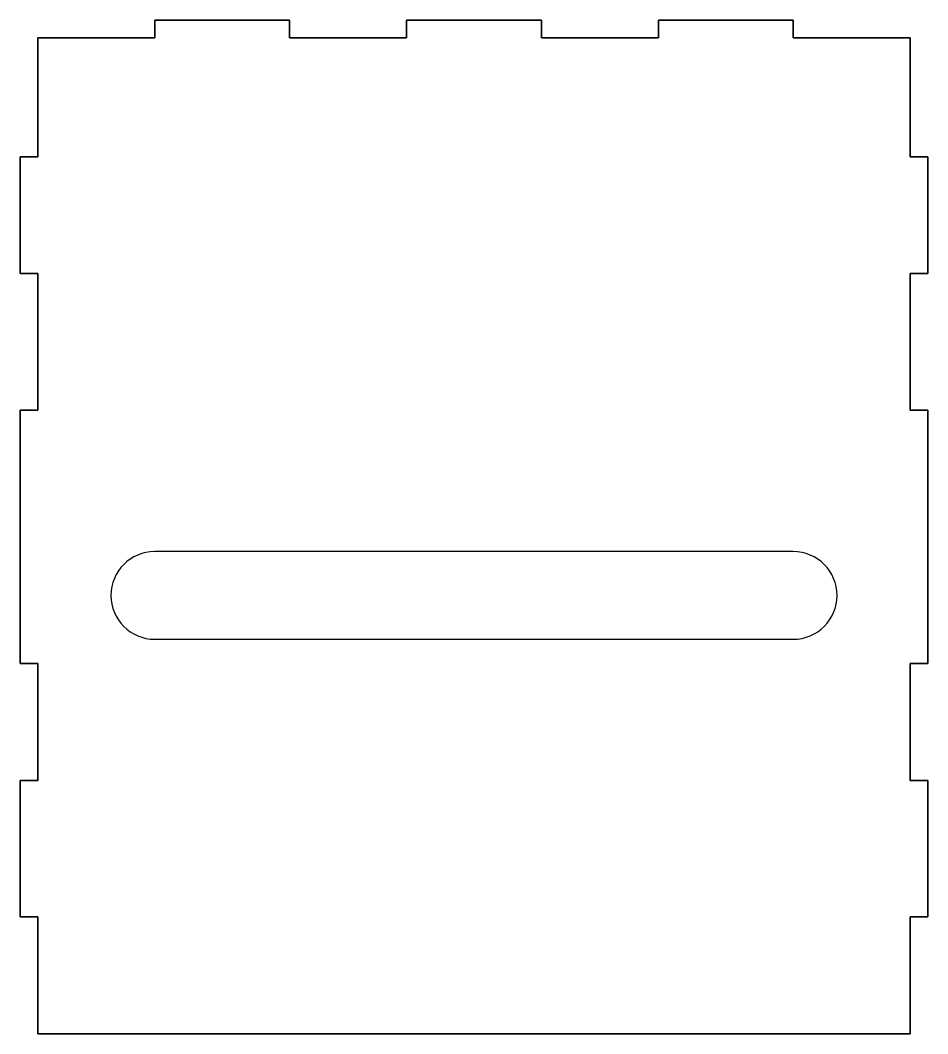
# Model space of a CAD drawing. Header units: millimetres. Extents: x -156 to -1, y -435 to -262.
import ezdxf

# ---------------------------------------------------------------- set-up
doc = ezdxf.new("R2010")
doc.units = ezdxf.units.MM
doc.layers.get('0').update_dxf_attribs({"linetype": 'CONTINUOUS'})

msp = doc.modelspace()

# ---------------------------------------------------------------- linework, layer by layer
for points in [[(-0.74, -371.77), (-0.74, -328.43), (-3.74, -328.43), (-3.74, -305.09), (-0.74, -305.09), (-0.74, -285.09), (-3.74, -285.09), (-3.74, -264.75), (-23.74, -264.75), (-23.74, -261.75), (-46.79, -261.75), (-46.79, -264.75), (-66.79, -264.75), (-66.79, -261.75), (-89.83, -261.75), (-89.83, -264.75), (-109.83, -264.75), (-109.83, -261.75), (-132.88, -261.75), (-132.88, -264.75), (-152.88, -264.75), (-152.88, -285.09), (-155.88, -285.09), (-155.88, -305.09), (-152.88, -305.09), (-152.88, -328.43), (-155.88, -328.43), (-155.88, -371.77), (-152.88, -371.77), (-152.88, -391.77), (-155.88, -391.77), (-155.88, -415.11), (-152.88, -415.11), (-152.88, -435.11), (-3.74, -435.11), (-3.74, -415.11), (-0.74, -415.11), (-0.74, -391.77), (-3.74, -391.77), (-3.74, -371.77)], [(-3.74, -328.43), (-0.74, -328.43), (-0.74, -371.77), (-3.74, -371.77), (-3.74, -391.77), (-0.74, -391.77), (-0.74, -415.11), (-3.74, -415.11), (-3.74, -435.11), (-152.88, -435.11), (-152.88, -415.11), (-155.88, -415.11), (-155.88, -391.77), (-152.88, -391.77), (-152.88, -371.77), (-155.88, -371.77), (-155.88, -328.43), (-152.88, -328.43), (-152.88, -305.09), (-155.88, -305.09), (-155.88, -285.09), (-152.88, -285.09), (-152.88, -264.75), (-132.88, -264.75), (-132.88, -261.75), (-109.83, -261.75), (-109.83, -264.75), (-89.83, -264.75), (-89.83, -261.75), (-66.79, -261.75), (-66.79, -264.75), (-46.79, -264.75), (-46.79, -261.75), (-23.74, -261.75), (-23.74, -264.75), (-3.74, -264.75), (-3.74, -285.09), (-0.74, -285.09), (-0.74, -305.09), (-3.74, -305.09)]]:
    msp.add_lwpolyline(points, close=True)
for points in [[(-132.88, -352.63, 1), (-132.88, -367.63), (-23.74, -367.63, 1), (-23.74, -352.63)], [(-23.74, -352.63), (-132.88, -352.63, 1), (-132.88, -367.63), (-23.74, -367.63, 1)]]:
    msp.add_lwpolyline(points, format="xyb", close=True)

doc.saveas('drawing.dxf')
